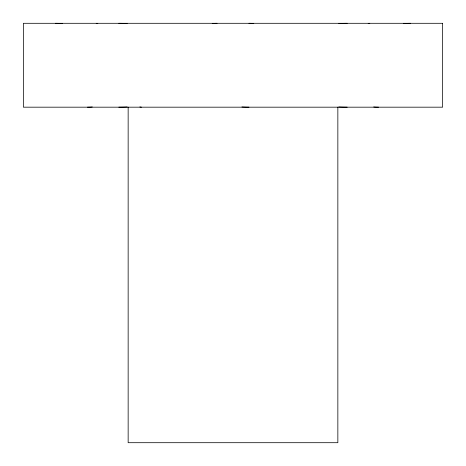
<?xml version="1.0" encoding="UTF-8"?>
<svg xmlns="http://www.w3.org/2000/svg" width="466" height="466" viewBox="0 0 466 466"><rect width="100%" height="100%" fill="white"/><g stroke="black" fill="none" stroke-linecap="round" stroke-linejoin="round"><path stroke-width="0.7" d="M368.192 23.527L369.783 23.3M96.217 23.3L97.808 23.527M139.841 106.953L141.431 107.18M337.85 107.18L337.85 442.7L128.15 442.7L128.15 107.18M127.189 106.947A22.805 3.221 0 0 1 118.824 107.174M118.824 23.306A22.805 3.221 0 0 1 127.189 23.533M248.96 23.306A22.805 2.278 -5.8 0 1 253.749 23.533M378.508 107.174A22.805 2.278 -5.8 0 1 373.72 106.947M403.387 23.533A22.805 2.278 -5.8 0 1 410.43 23.306M347.176 107.174A22.805 3.221 0 0 1 338.811 106.947M338.811 23.533A22.805 3.221 0 0 1 347.176 23.306M248.96 107.174A22.805 2.278 5.8 0 1 241.918 106.947M212.251 23.533A22.805 2.278 5.8 0 1 217.04 23.306M92.28 106.947A22.805 2.278 5.8 0 1 87.492 107.174M55.571 23.306A22.805 2.278 5.8 0 1 62.613 23.533M442.63 23.3L23.37 23.3L23.37 107.18L442.63 107.18L442.63 23.3"/></g></svg>
